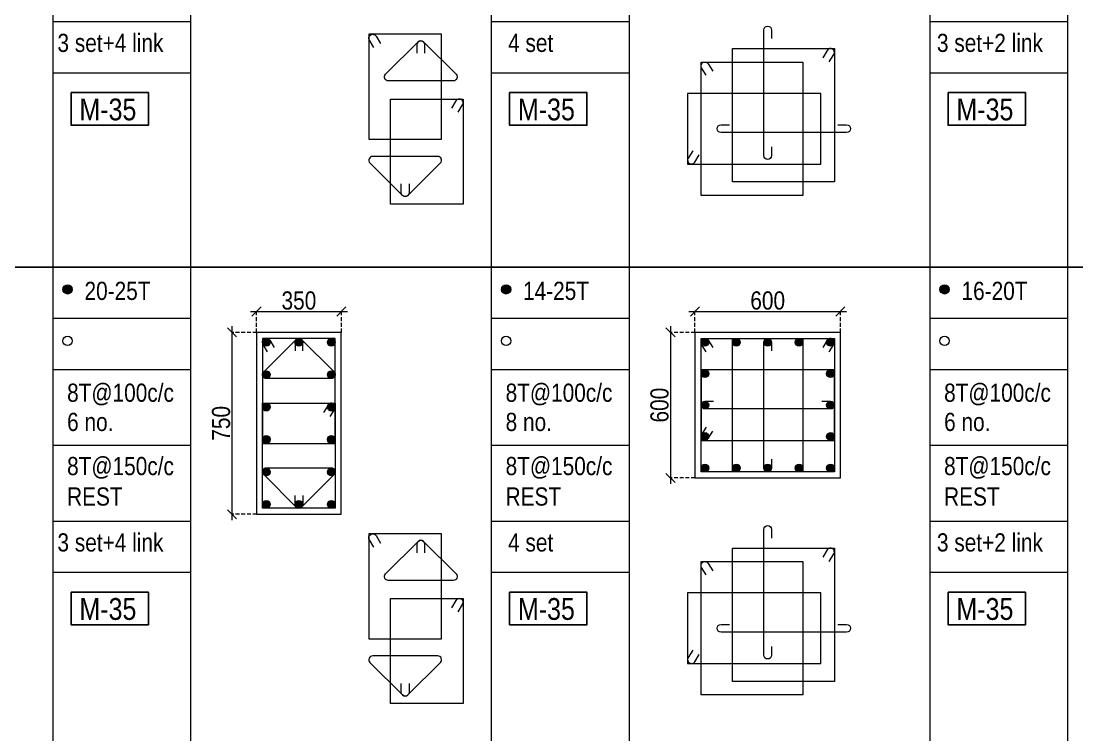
# Model space of a CAD drawing. Header units: millimetres. Extents: x 1112055 to 3390982, y -148532 to 766891.
# Drawn here: x 2124902 to 2142319, y 357993 to 369766 of the extents above; entities that cross this region are included whole.
import ezdxf
from ezdxf.enums import TextEntityAlignment as Align

# ---------------------------------------------------------------- set-up
doc = ezdxf.new("R2010")
doc.units = ezdxf.units.MM
doc.header["$PDMODE"] = 35
doc.header["$PDSIZE"] = -25
doc.linetypes.add('DASHED2', pattern=[0.375, 0.25, -0.125])
doc.linetypes.add('Hidden', pattern=[9.525, 6.35, -3.175])
for name, color, linetype, lineweight in [('B COL. SIZE DIM', 220, 'Continuous', 25), ('B COLSCH', 204, 'Continuous', 20), ('B COLUMN', 1, 'Hidden', 9), ('B STEEL', 34, 'Continuous', 15)]:
    doc.layers.add(name, color=color, linetype=linetype, lineweight=lineweight)
doc.layers.add('B TEXT', color=7, linetype='Continuous')
doc.styles.add('dim inside', font='romans.shx', dxfattribs={"width": 0.8, "height": 125})
doc.styles.add('SWINC', font='swissc.ttf')
doc.dimstyles.new('dim inside', dxfattribs={"dimtxt": 125, "dimasz": 100, "dimexe": 0, "dimexo": 0, "dimgap": 10, "dimtad": 0, "dimdec": 0, "dimzin": 0, "dimdsep": 46, "dimtxsty": 'dim inside', "dimblk": 'SMALL', "dimcen": 0.09, "dimadec": 0, "dimazin": 0, "dimtfac": 1, "dimtdec": 0, "dimtofl": 0, "dimtmove": 0, "dimatfit": 3, "dimfxl": 1, "dimtolj": 1, "dimtzin": 0, "dimarcsym": 2})

# ---------------------------------------------------------------- blocks, each defined once
blk = doc.blocks.new('_Oblique')
at = {"color": 0, "linetype": 'ByBlock', "lineweight": -2}
blk.add_line((-0.5, -0.5), (0.5, 0.5), dxfattribs=at)
blk = doc.blocks.new('*D1090')
at = {"layer": 'B COL. SIZE DIM', "color": 250, "lineweight": 9, "ltscale": 250, "transparency": 16777216}
blk.add_line((2128685, 364977), (2130285, 364977), dxfattribs=at)
at = {"layer": 'B COL. SIZE DIM', "color": 250, "linetype": 'DASHED2', "lineweight": 9, "ltscale": 250, "transparency": 16777216}
for p, q in [((2128785, 364632), (2128785, 364977)), ((2130185, 364632), (2130185, 364977))]:
    blk.add_line(p, q, dxfattribs=at)
at = {"layer": 'Defpoints', "color": 0, "ltscale": 250, "transparency": 16777216}
for p in [(2130185, 364977), (2128785, 364632), (2130185, 364632)]:
    blk.add_point(p, dxfattribs=at)
at = {"layer": 'B COL. SIZE DIM', "color": 250, "lineweight": 9, "ltscale": 250, "transparency": 16777216, "xscale": 150, "yscale": 150, "zscale": 150, "rotation": 180}
blk.add_blockref('_Oblique', (2128785, 364977), dxfattribs=at)
at = {"layer": 'B COL. SIZE DIM', "color": 250, "lineweight": 9, "ltscale": 250, "transparency": 16777216, "xscale": 150, "yscale": 150, "zscale": 150}
blk.add_blockref('_Oblique', (2130185, 364977), dxfattribs=at)
at = {"layer": 'B COL. SIZE DIM', "color": 6, "ltscale": 250, "transparency": 16777216, "insert": (2129485, 365156), "char_height": 300, "attachment_point": 5, "style": 'SWINC'}
blk.add_mtext('\\A1;350', dxfattribs=at)
blk = doc.blocks.new('*D1091')
at = {"layer": 'B COL. SIZE DIM', "color": 250, "lineweight": 9, "ltscale": 250, "transparency": 16777216}
blk.add_line((2128381, 364732), (2128381, 361532), dxfattribs=at)
at = {"layer": 'B COL. SIZE DIM', "color": 250, "linetype": 'DASHED2', "lineweight": 9, "ltscale": 250, "transparency": 16777216}
for p, q in [((2128785, 364632), (2128381, 364632)), ((2128785, 361632), (2128381, 361632))]:
    blk.add_line(p, q, dxfattribs=at)
at = {"layer": 'Defpoints', "color": 0, "ltscale": 250, "transparency": 16777216}
for p in [(2128785, 364632), (2128381, 361632), (2128785, 361632)]:
    blk.add_point(p, dxfattribs=at)
at = {"layer": 'B COL. SIZE DIM', "color": 250, "lineweight": 9, "ltscale": 250, "transparency": 16777216, "xscale": 150, "yscale": 150, "zscale": 150}
for p, rotation in [((2128381, 364632), 90), ((2128381, 361632), 270)]:
    blk.add_blockref('_Oblique', p, dxfattribs=dict(at, rotation=rotation))
at = {"layer": 'B COL. SIZE DIM', "color": 6, "ltscale": 250, "transparency": 16777216, "insert": (2128202, 363132), "char_height": 300, "attachment_point": 5, "rotation": 90, "style": 'SWINC'}
blk.add_mtext('\\A1;750', dxfattribs=at)
blk = doc.blocks.new('*D1100')
at = {"layer": 'B COL. SIZE DIM', "color": 250, "lineweight": 9, "ltscale": 250, "transparency": 16777216}
blk.add_line((2135918, 364977), (2138518, 364977), dxfattribs=at)
at = {"layer": 'B COL. SIZE DIM', "color": 250, "linetype": 'DASHED2', "lineweight": 9, "ltscale": 250, "transparency": 16777216}
for p, q in [((2136018, 364632), (2136018, 364977)), ((2138418, 364632), (2138418, 364977))]:
    blk.add_line(p, q, dxfattribs=at)
at = {"layer": 'Defpoints', "color": 0, "ltscale": 250, "transparency": 16777216}
for p in [(2138418, 364977), (2136018, 364632), (2138418, 364632)]:
    blk.add_point(p, dxfattribs=at)
at = {"layer": 'B COL. SIZE DIM', "color": 250, "lineweight": 9, "ltscale": 250, "transparency": 16777216, "xscale": 150, "yscale": 150, "zscale": 150, "rotation": 180}
blk.add_blockref('_Oblique', (2136018, 364977), dxfattribs=at)
at = {"layer": 'B COL. SIZE DIM', "color": 250, "lineweight": 9, "ltscale": 250, "transparency": 16777216, "xscale": 150, "yscale": 150, "zscale": 150}
blk.add_blockref('_Oblique', (2138418, 364977), dxfattribs=at)
at = {"layer": 'B COL. SIZE DIM', "color": 6, "ltscale": 250, "transparency": 16777216, "insert": (2137218, 365156), "char_height": 300, "attachment_point": 5, "style": 'SWINC'}
blk.add_mtext('\\A1;600', dxfattribs=at)
blk = doc.blocks.new('*D1101')
at = {"layer": 'B COL. SIZE DIM', "color": 250, "lineweight": 9, "ltscale": 250, "transparency": 16777216}
blk.add_line((2135614, 364732), (2135614, 362132), dxfattribs=at)
at = {"layer": 'B COL. SIZE DIM', "color": 250, "linetype": 'DASHED2', "lineweight": 9, "ltscale": 250, "transparency": 16777216}
for p, q in [((2136018, 364632), (2135614, 364632)), ((2136018, 362232), (2135614, 362232))]:
    blk.add_line(p, q, dxfattribs=at)
at = {"layer": 'Defpoints', "color": 0, "ltscale": 250, "transparency": 16777216}
for p in [(2136018, 364632), (2135614, 362232), (2136018, 362232)]:
    blk.add_point(p, dxfattribs=at)
at = {"layer": 'B COL. SIZE DIM', "color": 250, "lineweight": 9, "ltscale": 250, "transparency": 16777216, "xscale": 150, "yscale": 150, "zscale": 150}
for p, rotation in [((2135614, 364632), 90), ((2135614, 362232), 270)]:
    blk.add_blockref('_Oblique', p, dxfattribs=dict(at, rotation=rotation))
at = {"layer": 'B COL. SIZE DIM', "color": 6, "ltscale": 250, "transparency": 16777216, "insert": (2135435, 363432), "char_height": 300, "attachment_point": 5, "rotation": 90, "style": 'SWINC'}
blk.add_mtext('\\A1;600', dxfattribs=at)

msp = doc.modelspace()

# ---------------------------------------------------------------- hatches: boundary and pattern name
at = {"layer": 'B STEEL', "lineweight": 9, "ltscale": 0.5}
h = msp.add_hatch(color=34, dxfattribs=at)
edge = h.paths.add_edge_path()
edge.add_arc((2125669.6, 365341.4), 76.8, 0, 360)
h = msp.add_hatch(color=34, dxfattribs=at)
edge = h.paths.add_edge_path()
edge.add_arc((2132903.1, 365341.4), 76.8, 0, 360)
h = msp.add_hatch(color=34, dxfattribs=at)
edge = h.paths.add_edge_path()
edge.add_arc((2140136.7, 365341.4), 76.8, 0, 360)
h = msp.add_hatch(color=34, dxfattribs=at)
edge = h.paths.add_edge_path()
edge.add_arc((2128948.8, 364468.3), 64, 0, 360)
h = msp.add_hatch(color=34, dxfattribs=at)
edge = h.paths.add_edge_path()
edge.add_arc((2129484.7, 364468.3), 64, 180, 540, ccw=False)
h = msp.add_hatch(color=34, dxfattribs=at)
edge = h.paths.add_edge_path()
edge.add_arc((2130020.7, 364468.3), 64, 180, 540, ccw=False)
h = msp.add_hatch(color=34, dxfattribs=at)
edge = h.paths.add_edge_path()
edge.add_arc((2136182.3, 364468.3), 64, 0, 360)
h = msp.add_hatch(color=34, dxfattribs=at)
edge = h.paths.add_edge_path()
edge.add_arc((2136700.3, 364468.3), 64, 180, 540, ccw=False)
h = msp.add_hatch(color=34, dxfattribs=at)
edge = h.paths.add_edge_path()
edge.add_arc((2137218.3, 364468.3), 64, 180, 540, ccw=False)
h = msp.add_hatch(color=34, dxfattribs=at)
edge = h.paths.add_edge_path()
edge.add_arc((2137736.3, 364468.3), 64, 180, 540, ccw=False)
h = msp.add_hatch(color=34, dxfattribs=at)
edge = h.paths.add_edge_path()
edge.add_arc((2138254.3, 364468.3), 64, 180, 540, ccw=False)
at = {"layer": 'B STEEL', "lineweight": 30}
h = msp.add_hatch(color=34, dxfattribs=at)
edge = h.paths.add_edge_path()
edge.add_arc((2128948.8, 363933.9), 64, 0, 360)
h = msp.add_hatch(color=34, dxfattribs=at)
edge = h.paths.add_edge_path()
edge.add_arc((2130020.7, 363933.9), 64, 0, 360)
at = {"layer": 'B STEEL', "lineweight": 9, "ltscale": 0.5}
h = msp.add_hatch(color=34, dxfattribs=at)
edge = h.paths.add_edge_path()
edge.add_arc((2136182.3, 363950.3), 64, 180, 540, ccw=False)
h = msp.add_hatch(color=34, dxfattribs=at)
edge = h.paths.add_edge_path()
edge.add_arc((2138254.3, 363950.3), 64, 180, 540, ccw=False)
h = msp.add_hatch(color=34, dxfattribs=at)
edge = h.paths.add_edge_path()
edge.add_arc((2136182.3, 363432.3), 64, 180, 540, ccw=False)
h = msp.add_hatch(color=34, dxfattribs=at)
edge = h.paths.add_edge_path()
edge.add_arc((2138254.3, 363432.3), 64, 180, 540, ccw=False)
at = {"layer": 'B STEEL', "lineweight": 30}
h = msp.add_hatch(color=34, dxfattribs=at)
edge = h.paths.add_edge_path()
edge.add_arc((2128948.8, 363399.5), 64, 0, 360)
h = msp.add_hatch(color=34, dxfattribs=at)
edge = h.paths.add_edge_path()
edge.add_arc((2130020.7, 363399.5), 64, 0, 360)
at = {"layer": 'B STEEL', "lineweight": 9, "ltscale": 0.5}
h = msp.add_hatch(color=34, dxfattribs=at)
edge = h.paths.add_edge_path()
edge.add_arc((2136182.3, 362914.3), 64, 180, 540, ccw=False)
h = msp.add_hatch(color=34, dxfattribs=at)
edge = h.paths.add_edge_path()
edge.add_arc((2138254.3, 362914.3), 64, 180, 540, ccw=False)
at = {"layer": 'B STEEL', "lineweight": 30}
h = msp.add_hatch(color=34, dxfattribs=at)
edge = h.paths.add_edge_path()
edge.add_arc((2128948.8, 362865.1), 64, 0, 360)
h = msp.add_hatch(color=34, dxfattribs=at)
edge = h.paths.add_edge_path()
edge.add_arc((2130020.7, 362865.1), 64, 0, 360)
at = {"layer": 'B STEEL', "lineweight": 9, "ltscale": 0.5}
h = msp.add_hatch(color=34, dxfattribs=at)
edge = h.paths.add_edge_path()
edge.add_arc((2136182.3, 362396.3), 64, 0, 360, ccw=False)
h = msp.add_hatch(color=34, dxfattribs=at)
edge = h.paths.add_edge_path()
edge.add_arc((2136700.3, 362396.3), 64, 180, 540, ccw=False)
h = msp.add_hatch(color=34, dxfattribs=at)
edge = h.paths.add_edge_path()
edge.add_arc((2137218.3, 362396.3), 64, 180, 540, ccw=False)
h = msp.add_hatch(color=34, dxfattribs=at)
edge = h.paths.add_edge_path()
edge.add_arc((2137736.3, 362396.3), 64, 180, 540, ccw=False)
h = msp.add_hatch(color=34, dxfattribs=at)
edge = h.paths.add_edge_path()
edge.add_arc((2138254.3, 362396.3), 64, -180, 180)
at = {"layer": 'B STEEL', "lineweight": 30}
h = msp.add_hatch(color=34, dxfattribs=at)
edge = h.paths.add_edge_path()
edge.add_arc((2128948.8, 362330.7), 64, 0, 360)
h = msp.add_hatch(color=34, dxfattribs=at)
edge = h.paths.add_edge_path()
edge.add_arc((2130020.7, 362330.7), 64, 0, 360)
at = {"layer": 'B STEEL', "lineweight": 9, "ltscale": 0.5}
h = msp.add_hatch(color=34, dxfattribs=at)
edge = h.paths.add_edge_path()
edge.add_arc((2128948.8, 361796.3), 64, 0, 360, ccw=False)
h = msp.add_hatch(color=34, dxfattribs=at)
edge = h.paths.add_edge_path()
edge.add_arc((2129484.7, 361796.3), 64, -180, 180)
h = msp.add_hatch(color=34, dxfattribs=at)
edge = h.paths.add_edge_path()
edge.add_arc((2130020.7, 361796.3), 64, -180, 180)

# ---------------------------------------------------------------- linework, layer by layer
msp.add_line((2087620, 365709.7), (2378433, 365709.7))
at = {"layer": 'B COLSCH', "color": 250, "lineweight": 0}
for p, q in [((2125423.3, 382189.4), (2125423.3, 332750.4)), ((2127697.7, 382189.4), (2127697.7, 323875.2)), ((2132656.8, 382189.4), (2132656.8, 332750.4)), ((2134931.2, 382189.4), (2134931.2, 323875.2)), ((2139890.4, 382189.4), (2139890.4, 332750.4)), ((2142164.8, 382189.4), (2142164.8, 323875.2)), ((2125423.3, 369760.1), (2127697.7, 369760.1)), ((2132656.8, 369760.1), (2134931.2, 369760.1)), ((2139890.4, 369760.1), (2142164.8, 369760.1)), ((2125423.3, 368915.1), (2127697.7, 368915.1)), ((2132656.8, 368915.1), (2134931.2, 368915.1)), ((2139890.4, 368915.1), (2142164.8, 368915.1)), ((2087620, 365709.7), (2216655.7, 365709.7)), ((2125423.3, 364864.8), (2127697.7, 364864.8)), ((2132656.8, 364864.8), (2134931.2, 364864.8)), ((2139890.4, 364864.8), (2142164.8, 364864.8)), ((2125423.3, 364019.8), (2127697.7, 364019.8)), ((2132656.8, 364019.8), (2134931.2, 364019.8)), ((2139890.4, 364019.8), (2142164.8, 364019.8)), ((2125423.3, 362770), (2127697.7, 362770)), ((2132656.8, 362770), (2134931.2, 362770)), ((2139890.4, 362770), (2142164.8, 362770)), ((2125423.3, 361520.2), (2127697.7, 361520.2)), ((2132656.8, 361520.2), (2134931.2, 361520.2)), ((2139890.4, 361520.2), (2142164.8, 361520.2)), ((2125423.3, 360675.2), (2127697.7, 360675.2)), ((2132656.8, 360675.2), (2134931.2, 360675.2)), ((2139890.4, 360675.2), (2142164.8, 360675.2))]:
    msp.add_line(p, q, dxfattribs=at)
at = {"layer": 'B COLUMN', "color": 1, "linetype": 'ByBlock', "lineweight": 20}
for points in [[(2128784.7, 361632.3), (2130184.7, 361632.3), (2130184.7, 364632.3), (2128784.7, 364632.3)], [(2136018.3, 362232.3), (2138418.3, 362232.3), (2138418.3, 364632.3), (2136018.3, 364632.3)]]:
    msp.add_lwpolyline(points, close=True, dxfattribs=at)
at = {"layer": 'B STEEL', "color": 34, "lineweight": 9, "ltscale": 0.5}
for points in [[(2137282.3, 367691.3), (2137282.3, 367548.6, -1), (2137154.3, 367548.6), (2137154.3, 369620.6, -1), (2137282.3, 369620.6), (2137282.3, 369478)], [(2130722.6, 369330.4), (2130647.8, 369451.9, -1), (2130756.9, 369519), (2130831.7, 369397.5)], [(2131559.8, 369236.3), (2131559.8, 369379, 1), (2131431.8, 369379), (2131431.8, 369236.3)], [(2138234, 369095.3), (2138308.8, 369216.8, 1), (2138199.7, 369283.9), (2138125, 369162.4)], [(2136202.5, 368872.2), (2136127.8, 368993.7, -1), (2136236.8, 369060.8), (2136311.6, 368939.3)], [(2132110.1, 368261.6), (2132184.8, 368383.1, 1), (2132075.8, 368450.2), (2132001, 368328.7)], [(2138377.2, 368055.3), (2138519.8, 368055.3, -1), (2138519.8, 367927.3), (2136447.9, 367927.3, -1), (2136447.9, 368055.3), (2136590.5, 368055.3)], [(2135981.3, 367628.3), (2135906.5, 367506.8, 1), (2136015.5, 367439.7), (2136090.3, 367561.2)], [(2131302.4, 367079.8), (2131302.4, 366937.2, -1), (2131174.3, 366937.2), (2131174.3, 367079.8)], [(2128969, 364313.2), (2128894.2, 364434.7, -1), (2129003.3, 364501.8), (2129078, 364380.3)], [(2129548.8, 364325.6), (2129548.8, 364468.3, 1), (2129420.7, 364468.3), (2129420.7, 364325.6)], [(2136202.5, 364313.2), (2136127.8, 364434.7, -1), (2136236.8, 364501.8), (2136311.6, 364380.3)], [(2137282.3, 362538.9), (2137282.3, 362396.3, -1), (2137154.3, 362396.3), (2137154.3, 364468.3, -1), (2137282.3, 364468.3), (2137282.3, 364325.6)], [(2138234, 364313.2), (2138308.8, 364434.7, 1), (2138199.7, 364501.8), (2138125, 364380.3)], [(2138111.6, 363496.3), (2138254.3, 363496.3, -1), (2138254.3, 363368.3), (2136182.3, 363368.3, -1), (2136182.3, 363496.3), (2136324.9, 363496.3)], [(2130000.5, 363244.4), (2130075.2, 363365.9, 1), (2129966.2, 363433), (2129891.4, 363311.5)], [(2136202.5, 363069.3), (2136127.8, 362947.8, 1), (2136236.8, 362880.7), (2136311.6, 363002.2)], [(2129548.8, 361938.9), (2129548.8, 361796.3, -1), (2129420.7, 361796.3), (2129420.7, 361938.9)], [(2129548.8, 361938.9), (2129548.8, 361796.3, -1), (2129420.7, 361796.3), (2129420.7, 361938.9)], [(2137282.3, 359451.5), (2137282.3, 359308.8, -1), (2137154.3, 359308.8), (2137154.3, 361380.8, -1), (2137282.3, 361380.8), (2137282.3, 361238.1)], [(2130722.6, 361090.6), (2130647.8, 361212.1, -1), (2130756.9, 361279.2), (2130831.7, 361157.7)], [(2131559.8, 360996.5), (2131559.8, 361139.1, 1), (2131431.8, 361139.1), (2131431.8, 360996.5)], [(2138234, 360855.4), (2138308.8, 360976.9, 1), (2138199.7, 361044), (2138125, 360922.6)], [(2136202.5, 360632.4), (2136127.8, 360753.9, -1), (2136236.8, 360821), (2136311.6, 360699.5)], [(2132110.1, 360021.8), (2132184.8, 360143.3, 1), (2132075.8, 360210.4), (2132001, 360088.9)], [(2138377.2, 359815.4), (2138519.8, 359815.4, -1), (2138519.8, 359687.4), (2136447.9, 359687.4, -1), (2136447.9, 359815.4), (2136590.5, 359815.4)], [(2135981.3, 359388.5), (2135906.5, 359267, 1), (2136015.5, 359199.9), (2136090.3, 359321.4)], [(2131302.4, 358840), (2131302.4, 358697.3, -1), (2131174.3, 358697.3), (2131174.3, 358840)]]:
    msp.add_lwpolyline(points, format="xyb", dxfattribs=at)
for points in [[(2130638.3, 367818.3), (2131838.3, 367818.3), (2131838.3, 369549.5), (2130638.3, 369549.5)], [(2138318.3, 369314.3), (2138318.3, 367114.3), (2136636.3, 367114.3), (2136636.3, 369314.3)], [(2137800.3, 369091.3), (2137800.3, 366891.3), (2136118.3, 366891.3), (2136118.3, 369091.3)], [(2135897, 367409.3), (2138097, 367409.3), (2138097, 368573.3), (2135897, 368573.3)], [(2130994.3, 368480.7), (2132194.3, 368480.7), (2132194.3, 366749.5), (2130994.3, 366749.5)], [(2128884.7, 362801.1), (2130084.7, 362801.1), (2130084.7, 364532.3), (2128884.7, 364532.3)], [(2137800.3, 364532.3), (2137800.3, 362332.3), (2136118.3, 362332.3), (2136118.3, 364532.3)], [(2138318.3, 364532.3), (2138318.3, 362332.3), (2136636.3, 362332.3), (2136636.3, 364532.3)], [(2136118.3, 362850.3), (2138318.3, 362850.3), (2138318.3, 364014.3), (2136118.3, 364014.3)], [(2128884.7, 363463.5), (2130084.7, 363463.5), (2130084.7, 361732.3), (2128884.7, 361732.3)], [(2130638.3, 359578.4), (2131838.3, 359578.4), (2131838.3, 361309.6), (2130638.3, 361309.6)], [(2138318.3, 361074.5), (2138318.3, 358874.5), (2136636.3, 358874.5), (2136636.3, 361074.5)], [(2137800.3, 360851.4), (2137800.3, 358651.4), (2136118.3, 358651.4), (2136118.3, 360851.4)], [(2130994.3, 360240.8), (2132194.3, 360240.8), (2132194.3, 358509.6), (2130994.3, 358509.6)], [(2135897, 359169.4), (2138097, 359169.4), (2138097, 360333.4), (2135897, 360333.4)]]:
    msp.add_lwpolyline(points, close=True, dxfattribs=at)
for points in [[(2131541, 369424.3), (2132077, 368889.9, -0.6687154), (2132031.8, 368780.6), (2130959.8, 368780.6, -0.6687154), (2130914.6, 368889.9), (2131450.6, 369424.3, -0.4133445)], [(2131283.5, 366891.8), (2131819.5, 367426.2, 0.6687154), (2131774.3, 367535.6), (2130702.4, 367535.6, 0.6687154), (2130657.2, 367426.2), (2131193.1, 366891.8, 0.4133445)], [(2129529.9, 364513.6), (2130065.9, 363979.2, -0.6687154), (2130020.7, 363869.8), (2128948.8, 363869.8, -0.6687154), (2128903.6, 363979.2), (2129439.5, 364513.6, -0.4133445)], [(2129529.9, 361751), (2130065.9, 362285.4, 0.6687154), (2130020.7, 362394.7), (2128948.8, 362394.7, 0.6687154), (2128903.6, 362285.4), (2129439.5, 361751, 0.4133445)], [(2131541, 361184.5), (2132077, 360650.1, -0.6687154), (2132031.8, 360540.7), (2130959.8, 360540.7, -0.6687154), (2130914.6, 360650.1), (2131450.6, 361184.5, -0.4133445)], [(2131283.5, 358652), (2131819.5, 359186.4, 0.6687154), (2131774.3, 359295.7), (2130702.4, 359295.7, 0.6687154), (2130657.2, 359186.4), (2131193.1, 358652, 0.4133445)]]:
    msp.add_lwpolyline(points, format="xyb", close=True, dxfattribs=at)
for centre, radius in [((2125669.6, 365341.4), 76.8), ((2132903.1, 365341.4), 76.8), ((2140136.7, 365341.4), 76.8), ((2125669.6, 364491.2), 76.8), ((2128948.8, 364468.3), 64), ((2129484.7, 364468.3), 64), ((2130020.7, 364468.3), 64), ((2132903.1, 364491.2), 76.8), ((2136182.3, 364468.3), 64), ((2136700.3, 364468.3), 64), ((2137218.3, 364468.3), 64), ((2137736.3, 364468.3), 64), ((2138254.3, 364468.3), 64), ((2140136.7, 364491.2), 76.8), ((2128948.8, 363933.9), 64), ((2130020.7, 363933.9), 64), ((2136182.3, 363950.3), 64), ((2138254.3, 363950.3), 64), ((2136182.3, 363432.3), 64), ((2138254.3, 363432.3), 64), ((2128948.8, 363399.5), 64), ((2130020.7, 363399.5), 64), ((2136182.3, 362914.3), 64), ((2138254.3, 362914.3), 64), ((2128948.8, 362865.1), 64), ((2130020.7, 362865.1), 64), ((2136182.3, 362396.3), 64), ((2136700.3, 362396.3), 64), ((2137218.3, 362396.3), 64), ((2137736.3, 362396.3), 64), ((2138254.3, 362396.3), 64), ((2128948.8, 362330.7), 64), ((2130020.7, 362330.7), 64), ((2128948.8, 361796.3), 64), ((2129484.7, 361796.3), 64), ((2130020.7, 361796.3), 64)]:
    msp.add_circle(centre, radius, dxfattribs=at)
at = {"layer": 'B TEXT', "color": 1}
for points in [[(2125726.9, 368586), (2127001.5, 368586), (2127001.5, 368048.1), (2125726.9, 368048.1)], [(2132960.5, 368586), (2134235.1, 368586), (2134235.1, 368048.1), (2132960.5, 368048.1)], [(2140194, 368586), (2141468.6, 368586), (2141468.6, 368048.1), (2140194, 368048.1)], [(2125726.9, 360346.2), (2127001.5, 360346.2), (2127001.5, 359808.2), (2125726.9, 359808.2)], [(2132960.5, 360346.2), (2134235.1, 360346.2), (2134235.1, 359808.2), (2132960.5, 359808.2)], [(2140194, 360346.2), (2141468.6, 360346.2), (2141468.6, 359808.2), (2140194, 359808.2)]]:
    msp.add_lwpolyline(points, close=True, dxfattribs=at)

# ---------------------------------------------------------------- texts
at = {"layer": 'B TEXT', "style": 'SWINC'}
for s, p in [('3 set+4 link', (2125501.5, 369257.6)), ('3 set+2 link', (2140009.9, 369257.6)), ('4 set', (2132935.2, 369257.6)), ('20-25T', (2125948.1, 365166.9)), ('14-25T', (2133181.6, 365166.9)), ('16-20T', (2140415.2, 365166.9)), ('8T@100c/c', (2125661.1, 363487)), ('8T@100c/c', (2132894.7, 363487)), ('8T@100c/c', (2140128.2, 363487)), ('6 no.', (2125661.1, 363005.3)), ('8 no.', (2132894.7, 363005.3)), ('6 no.', (2140128.2, 363005.3)), ('8T@150c/c', (2125661.1, 362277.2)), ('8T@150c/c', (2132894.7, 362277.2)), ('8T@150c/c', (2140128.2, 362277.2)), ('REST', (2125661.1, 361774.8)), ('REST', (2132894.7, 361774.8)), ('REST', (2140128.2, 361774.8)), ('3 set+4 link', (2125501.5, 361017.7)), ('4 set', (2132935.2, 361017.7)), ('3 set+2 link', (2140009.9, 361017.7))]:
    msp.add_text(s, height=300, dxfattribs=at).set_placement(p)
at = {"layer": 'B TEXT', "color": 1, "style": 'SWINC'}
for p in [(2125864.3, 368021.5), (2133097.8, 368021.5), (2140331.4, 368021.5), (2125864.3, 359781.7), (2133097.8, 359781.7), (2140331.4, 359781.7)]:
    msp.add_text('M-35', height=360, dxfattribs=at).set_placement(p, align=Align.BOTTOM_LEFT)

# ---------------------------------------------------------------- dimensions: what is measured, and where the dimension line sits
at = {"layer": 'B COL. SIZE DIM', "color": 250, "ltscale": 250}
for base, p1, p2, picture, middle in [((2130184.7, 364977.2), (2128784.7, 364632.3), (2130184.7, 364632.3), '*D1090', (2129484.7, 365156)), ((2138418.3, 364977.2), (2136018.3, 364632.3), (2138418.3, 364632.3), '*D1100', (2137218.3, 365156.2))]:
    dim = msp.add_linear_dim(base=base, p1=p1, p2=p2, dimstyle='dim inside', override={"dimtxt": 300, "dimasz": 150, "dimgap": 25, "dimtad": 3, "dimlfac": 0.25, "dimtxsty": 'SWINC', "dimblk1": 'Oblique', "dimblk2": 'Oblique', "dimsah": 1, "dimdle": 100, "dimclrd": 250, "dimclre": 250, "dimclrt": 6, "dimfxl": 1000, "dimlwd": 9, "dimlwe": 9}, dxfattribs=at)
    dim.commit()
    dim.dimension.update_dxf_attribs({"geometry": picture, "text_midpoint": middle})
for base, p1, p2, picture, middle in [((2128380.8, 361632.3), (2128784.7, 364632.3), (2128784.7, 361632.3), '*D1091', (2128202, 363132.3)), ((2135614.4, 362232.3), (2136018.3, 364632.3), (2136018.3, 362232.3), '*D1101', (2135435.4, 363432.3))]:
    dim = msp.add_linear_dim(base=base, p1=p1, p2=p2, angle=90, dimstyle='dim inside', override={"dimtxt": 300, "dimasz": 150, "dimgap": 25, "dimtad": 3, "dimlfac": 0.25, "dimtxsty": 'SWINC', "dimblk1": 'Oblique', "dimblk2": 'Oblique', "dimsah": 1, "dimdle": 100, "dimclrd": 250, "dimclre": 250, "dimclrt": 6, "dimfxl": 1000, "dimlwd": 9, "dimlwe": 9}, dxfattribs=at)
    dim.commit()
    dim.dimension.update_dxf_attribs({"geometry": picture, "text_midpoint": middle})

doc.saveas('drawing.dxf')
